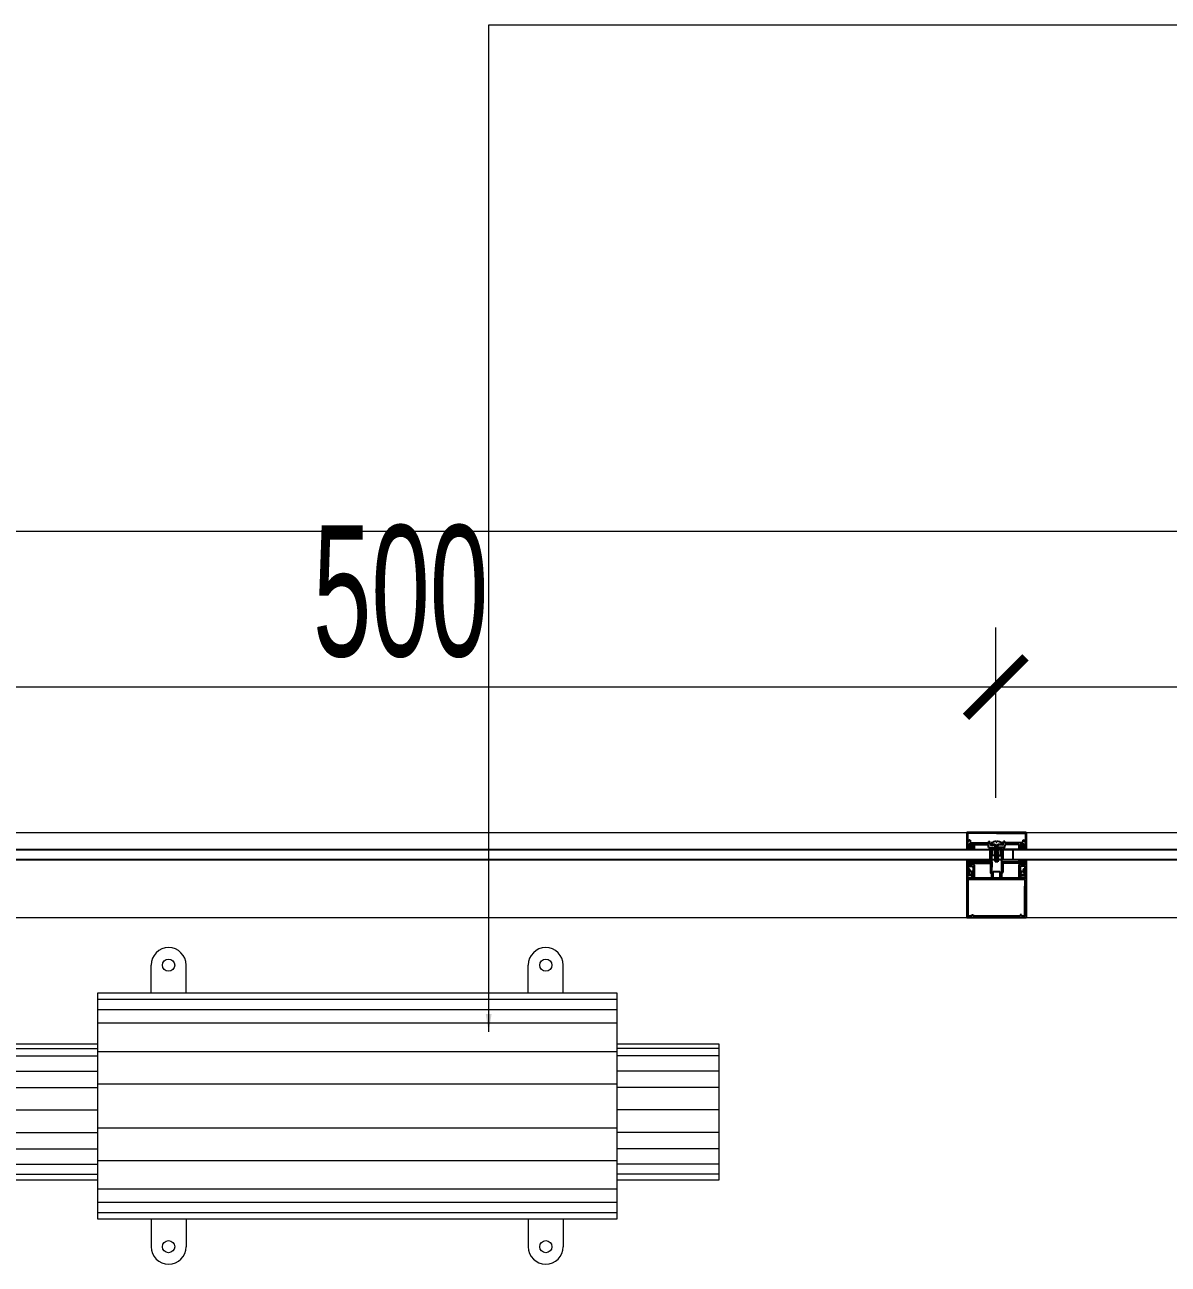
# Model space of a CAD drawing. Header units: millimetres. Extents: x 1336014 to 2939047, y -333549 to -60566.
# Drawn here: x 1480585 to 1481066, y -217291 to -216770 of the extents above; entities that cross this region are included whole.
import ezdxf

# ---------------------------------------------------------------- set-up
doc = ezdxf.new("R2010")
doc.units = ezdxf.units.MM
doc.header["$MEASUREMENT"] = 0
for name, color, linetype, lineweight in [('08.Dim', 156, 'Continuous', 15), ('DIM', 252, 'Continuous', 20), ('Door-Windows', 142, 'Continuous', 25), ('thin', 251, 'Continuous', 5)]:
    doc.layers.add(name, color=color, linetype=linetype, lineweight=lineweight)
doc.layers.add('Alu', color=6, linetype='Continuous')
doc.styles.add('DIM', font='txt')
doc.styles.add('TT5_Text Dim', font='hoatbif.shx', dxfattribs={"width": 0.6})
doc.dimstyles.new('1-50', dxfattribs={"dimscale": 2.5, "dimtxt": 3, "dimasz": 3, "dimexe": 2.5, "dimexo": 0, "dimgap": 1, "dimtad": 1, "dimdec": 1, "dimlfac": 0.5, "dimzin": 12, "dimtxsty": 'DIM', "dimblk": 'DOT', "dimcen": -1, "dimdle": 2, "dimclrd": 256, "dimclre": 256, "dimclrt": 1, "dimadec": 0, "dimazin": 3, "dimtfac": 1, "dimtdec": 1, "dimtix": 1, "dimtmove": 2, "dimatfit": 0, "dimfxl": 1, "dimtzin": 0, "dimlwd": -1, "dimlwe": -1, "dimarcsym": 0})
doc.dimstyles.new('TT5_Dim 1-25', dxfattribs={"dimscale": 25, "dimtxt": 2.2, "dimasz": 1, "dimexe": 1, "dimexo": 0, "dimgap": 0.5, "dimtad": 1, "dimdec": 0, "dimzin": 0, "dimdsep": 46, "dimtxsty": 'TT5_Text Dim', "dimblk": 'ARCHTICK', "dimcen": 0, "dimdle": 1, "dimclrd": 256, "dimclre": 256, "dimclrt": 1, "dimadec": 0, "dimazin": 0, "dimtfac": 0.015, "dimtdec": 0, "dimtix": 1, "dimtmove": 2, "dimatfit": 3, "dimldrblk": 'DOT', "dimfxl": 1, "dimtolj": 1, "dimtzin": 0, "dimlwd": -1, "dimlwe": -1, "dimarcsym": 1})

# ---------------------------------------------------------------- blocks, each defined once
blk = doc.blocks.new('_ARCHTICK')
at = {"const_width": 0.15}
blk.add_lwpolyline([(-0.5, -0.5), (0.5, 0.5)], dxfattribs=at)
blk = doc.blocks.new('*D2439')
at = {"layer": '08.Dim', "ltscale": 200, "transparency": 16777216}
for p, q in [((1480993.08, -217094.99), (1480993.08, -217023.44)), ((1481558.08, -217094.99), (1481558.08, -217023.44)), ((1480968.08, -217048.44), (1481583.08, -217048.44))]:
    blk.add_line(p, q, dxfattribs=at)
at = {"layer": 'Defpoints', "color": 0, "ltscale": 200, "transparency": 16777216}
for p in [(1481558.08, -217048.44), (1480993.08, -217094.99, 0), (1481558.08, -217094.99, 0)]:
    blk.add_point(p, dxfattribs=at)
at = {"layer": '08.Dim', "ltscale": 200, "transparency": 16777216, "xscale": 25, "yscale": 25, "zscale": 25, "rotation": 180}
blk.add_blockref('_ARCHTICK', (1480993.08, -217048.44), dxfattribs=at)
at = {"layer": '08.Dim', "ltscale": 200, "transparency": 16777216, "xscale": 25, "yscale": 25, "zscale": 25}
blk.add_blockref('_ARCHTICK', (1481558.08, -217048.44), dxfattribs=at)
at = {"layer": '08.Dim', "color": 1, "ltscale": 200, "transparency": 16777216, "insert": (1481275.58, -217008.44), "char_height": 55, "attachment_point": 5, "style": 'TT5_Text Dim'}
blk.add_mtext('\\A1;565', dxfattribs=at)
blk = doc.blocks.new('_DOT')
blk.add_line((-0.5, 0), (-1, 0))
at = {"const_width": 0.5}
blk.add_lwpolyline([(-0.25, 0, 1), (0.25, 0, 1)], format="xyb", close=True, dxfattribs=at)
blk = doc.blocks.new('*D2440')
at = {"layer": '08.Dim', "ltscale": 200, "transparency": 16777216}
for p, q in [((1480493.08, -217094.99), (1480493.08, -217023.44)), ((1480993.08, -217094.99), (1480993.08, -217023.44)), ((1480468.08, -217048.44), (1481018.08, -217048.44))]:
    blk.add_line(p, q, dxfattribs=at)
at = {"layer": 'Defpoints', "color": 0, "ltscale": 200, "transparency": 16777216}
for p in [(1480993.08, -217048.44), (1480493.08, -217094.99), (1480993.08, -217094.99, 0)]:
    blk.add_point(p, dxfattribs=at)
at = {"layer": '08.Dim', "ltscale": 200, "transparency": 16777216, "xscale": 25, "yscale": 25, "zscale": 25, "rotation": 180}
blk.add_blockref('_ARCHTICK', (1480493.08, -217048.44), dxfattribs=at)
at = {"layer": '08.Dim', "ltscale": 200, "transparency": 16777216, "xscale": 25, "yscale": 25, "zscale": 25}
blk.add_blockref('_ARCHTICK', (1480993.08, -217048.44), dxfattribs=at)
at = {"layer": '08.Dim', "color": 1, "ltscale": 200, "transparency": 16777216, "insert": (1480743.08, -217008.44), "char_height": 55, "attachment_point": 5, "style": 'TT5_Text Dim'}
blk.add_mtext('\\A1;500', dxfattribs=at)
blk = doc.blocks.new('*D2447')
at = {"layer": '08.Dim', "ltscale": 200, "transparency": 16777216}
for p, q in [((1480493.08, -217108.67), (1480493.08, -216958.12)), ((1484153.11, -217108.67), (1484153.11, -216958.12)), ((1484178.11, -216983.12), (1480468.08, -216983.12))]:
    blk.add_line(p, q, dxfattribs=at)
at = {"layer": 'Defpoints', "color": 0, "ltscale": 200, "transparency": 16777216}
for p in [(1480493.08, -216983.12), (1480493.08, -217108.67), (1484153.11, -217108.67)]:
    blk.add_point(p, dxfattribs=at)
at = {"layer": '08.Dim', "ltscale": 200, "transparency": 16777216, "xscale": 25, "yscale": 25, "zscale": 25, "rotation": 180}
blk.add_blockref('_ARCHTICK', (1480493.08, -216983.12), dxfattribs=at)
at = {"layer": '08.Dim', "ltscale": 200, "transparency": 16777216, "xscale": 25, "yscale": 25, "zscale": 25}
blk.add_blockref('_ARCHTICK', (1484153.11, -216983.12), dxfattribs=at)
at = {"layer": '08.Dim', "color": 1, "ltscale": 200, "transparency": 16777216, "insert": (1482323.09, -216943.12), "char_height": 55, "attachment_point": 5, "style": 'TT5_Text Dim'}
blk.add_mtext('\\A1;3660', dxfattribs=at)
blk = doc.blocks.new('d2')
at = {"layer": 'Alu', "linetype": 'ByBlock'}
for p, q in [((0, 7.1), (0, 0.1)), ((0, 7.1), (1.95, 7.1)), ((0.08, 7.02), (1.34, 7.02)), ((0.08, 3.6), (0.08, 7.02)), ((0.89, 6.7), (0.89, 6.76)), ((0.89, 6.7), (1.09, 6.7)), ((1.13, 7.02), (1.25, 7.02)), ((1.21, 6.58), (1.21, 4.56)), ((1.25, 7.02), (1.35, 6.92)), ((1.34, 7.02), (1.34, 6.95)), ((1.37, 6.82), (1.61, 6.89)), ((1.37, 6.62), (1.45, 6.84)), ((1.37, 6.82), (1.37, 6.42)), ((1.37, 6.38), (1.37, 6.82)), ((1.37, 6.62), (1.45, 6.41)), ((1.37, 6.38), (1.61, 6.38)), ((1.41, 6.22), (1.77, 6.22)), ((1.41, 6.22), (1.41, 4.68)), ((1.42, 6.95), (1.42, 7.02)), ((1.75, 7.02), (1.42, 7.02)), ((1.42, 6.91), (1.77, 7.02)), ((1.45, 6.84), (1.6, 6.85)), ((1.45, 6.41), (1.6, 6.39)), ((1.61, 6.69), (1.49, 6.69)), ((1.61, 6.56), (1.49, 6.56)), ((1.6, 6.77), (1.6, 6.85)), ((1.6, 6.77), (1.77, 6.77)), ((1.6, 6.48), (1.6, 6.39)), ((1.6, 6.48), (1.77, 6.48)), ((1.61, 6.89), (1.61, 6.77)), ((1.61, 6.77), (1.61, 6.89)), ((1.61, 6.77), (1.69, 6.77)), ((1.61, 6.69), (1.74, 6.69)), ((1.61, 6.56), (1.74, 6.56)), ((1.61, 6.46), (1.69, 6.46)), ((1.61, 6.38), (1.61, 6.46)), ((1.61, 6.46), (1.61, 6.38)), ((1.75, 7.1), (1.75, 7.02)), ((1.75, 7.1), (1.77, 7.03)), ((1.77, 7.03), (2, 7.12)), ((1.77, 6.77), (1.77, 7.03)), ((1.77, 7.03), (1.77, 6.86)), ((1.77, 7.02), (1.77, 6.85)), ((1.77, 6.23), (1.77, 6.48)), ((1.77, 6.38), (1.77, 6.22)), ((1.77, 6.23), (1.89, 6.23)), ((1.89, 6.99), (2, 7.03)), ((1.89, 6.7), (1.89, 6.99)), ((1.89, 6.7), (2, 6.75)), ((1.89, 6.62), (2, 6.66)), ((1.89, 6.31), (1.89, 6.62)), ((1.89, 6.31), (2, 6.36)), ((1.89, 6.23), (2, 6.27)), ((2, 7.03), (2, 7.12)), ((2, 6.66), (2, 6.75)), ((2, 6.27), (2, 6.36)), ((2, 6.27), (2, 4.37)), ((3.2, 6.3), (3.2, 4.37)), ((3.21, 6.97), (3.21, 7.1)), ((3.21, 7.1), (10, 7.1)), ((3.21, 6.97), (3.21, 6.96)), ((3.21, 6.95), (3.21, 6.96)), ((3.21, 6.88), (3.21, 6.95)), ((3.21, 6.88), (3.21, 6.87)), ((3.21, 6.86), (3.21, 6.87)), ((3.21, 6.82), (3.21, 6.86)), ((3.21, 6.82), (3.21, 6.81)), ((3.21, 6.8), (3.21, 6.81)), ((3.21, 6.73), (3.21, 6.8)), ((3.21, 6.73), (3.21, 6.72)), ((3.21, 6.71), (3.21, 6.72)), ((3.21, 6.7), (3.21, 6.71)), ((3.21, 6.7), (3.21, 6.69)), ((3.21, 6.7), (3.21, 6.7)), ((3.21, 6.68), (3.21, 6.69)), ((3.21, 6.68), (3.21, 6.61)), ((3.21, 6.61), (3.21, 6.6)), ((3.21, 6.59), (3.21, 6.6)), ((3.21, 6.59), (3.21, 6.55)), ((3.21, 6.54), (3.21, 6.53)), ((3.21, 6.52), (3.21, 6.53)), ((3.21, 6.52), (3.21, 6.45)), ((3.21, 6.45), (3.21, 6.44)), ((3.21, 6.43), (3.21, 6.44)), ((3.21, 6.43), (3.21, 6.36)), ((3.21, 6.36), (3.21, 6.35)), ((3.21, 6.34), (3.21, 6.35)), ((3.21, 6.34), (3.21, 6.3)), ((3.45, 6.3), (3.21, 6.3)), ((3.3, 7), (3.3, 6.83)), ((3.36, 7), (3.3, 7)), ((3.3, 6.7), (3.3, 6.83)), ((3.3, 6.7), (3.3, 6.57)), ((3.3, 6.4), (3.3, 6.57)), ((3.36, 6.4), (3.3, 6.4)), ((3.36, 7), (3.36, 6.83)), ((3.36, 6.83), (3.36, 6.7)), ((3.36, 6.57), (3.36, 6.7)), ((3.36, 6.4), (3.36, 6.57)), ((3.45, 7.1), (3.45, 6.78)), ((3.45, 6.88), (3.45, 7.1)), ((3.45, 6.88), (3.45, 7.1)), ((3.45, 6.88), (3.45, 7.1)), ((3.56, 6.78), (3.45, 6.78)), ((3.56, 6.62), (3.45, 6.62)), ((3.45, 6.47), (3.45, 6.62)), ((3.45, 6.3), (3.45, 6.51)), ((3.45, 6.51), (3.45, 6.14)), ((3.45, 6.51), (3.45, 6.14)), ((3.45, 4.16), (3.45, 6.51)), ((3.45, 6.3), (3.45, 6.47)), ((3.59, 6.73), (3.49, 6.73)), ((3.59, 6.67), (3.49, 6.67)), ((3.64, 6.78), (3.56, 6.78)), ((3.64, 6.62), (3.56, 6.62)), ((3.61, 6.78), (3.58, 6.78)), ((3.61, 6.78), (3.58, 6.78)), ((3.61, 6.62), (3.58, 6.62)), ((3.61, 6.62), (3.58, 6.62)), ((3.7, 6.73), (3.59, 6.73)), ((3.7, 6.67), (3.59, 6.67)), ((3.61, 6.94), (3.61, 6.82)), ((3.61, 6.94), (3.81, 6.94)), ((3.61, 6.94), (3.61, 6.78)), ((3.61, 6.78), (3.61, 6.94)), ((3.61, 6.78), (3.61, 6.94)), ((3.61, 6.62), (3.61, 6.46)), ((3.61, 6.46), (3.61, 6.62)), ((3.61, 6.46), (3.61, 6.62)), ((3.61, 6.62), (3.61, 6.46)), ((3.61, 6.46), (3.61, 6.58)), ((3.61, 6.46), (3.61, 6.58)), ((3.61, 6.46), (3.81, 6.46)), ((3.61, 6.23), (3.61, 4.38)), ((3.64, 6.83), (3.67, 6.85)), ((3.64, 6.78), (3.64, 6.83)), ((3.64, 6.62), (3.64, 6.57)), ((3.64, 6.62), (3.64, 6.57)), ((3.64, 6.57), (3.67, 6.55)), ((3.72, 6.85), (3.67, 6.85)), ((3.72, 6.55), (3.67, 6.55)), ((3.71, 6.3), (3.67, 6.3)), ((3.67, 6.3), (3.76, 6.3)), ((3.77, 6.7), (3.72, 6.85)), ((3.77, 6.7), (3.72, 6.55)), ((3.81, 6.94), (3.81, 6.46)), ((3.85, 6.22), (5.37, 6.22)), ((3.97, 6.86), (3.97, 6.46)), ((4.05, 6.94), (4.29, 6.94)), ((4.05, 6.36), (5.05, 6.36)), ((4.29, 6.94), (4.29, 6.84)), ((4.38, 6.74), (4.58, 6.74)), ((4.45, 6.94), (4.57, 6.94)), ((4.69, 6.86), (4.45, 6.86)), ((4.57, 7.1), (4.57, 6.94)), ((4.57, 7.1), (4.57, 6.91)), ((4.57, 6.4), (4.57, 6.53)), ((4.69, 6.86), (4.61, 6.87)), ((4.69, 6.58), (4.61, 6.57)), ((5.01, 6.36), (4.61, 6.36)), ((4.93, 6.98), (4.69, 6.98)), ((4.69, 6.98), (4.69, 6.86)), ((4.69, 6.86), (4.69, 6.83)), ((4.69, 6.58), (4.69, 6.46)), ((4.93, 6.46), (4.69, 6.46)), ((4.93, 6.46), (4.93, 6.98)), ((5.05, 6.4), (5.05, 6.98)), ((5.05, 6.98), (5.37, 6.98)), ((5.18, 6.45), (5.13, 6.4)), ((5.24, 6.45), (5.18, 6.45)), ((5.37, 6.98), (5.37, 4.16)), ((5.37, 6.22), (5.37, 6.38)), ((5.53, 6.94), (6.29, 6.94)), ((5.53, 6.94), (5.53, 0.26)), ((9.84, 6.94), (6.29, 6.94)), ((9.68, 6.54), (9.68, 6.38)), ((9.84, 6.54), (9.68, 6.54)), ((9.68, 6.38), (9.84, 6.38)), ((9.84, 6.94), (9.84, 6.54)), ((9.84, 6.94), (9.84, 6.54)), ((9.84, 6.38), (9.84, 0.86)), ((10, 0.1), (10, 7.1)), ((1.05, 4.56), (1.05, 4.4)), ((1.05, 4.56), (1.21, 4.56)), ((1.33, 4.4), (1.05, 4.4)), ((1.77, 4.56), (1.53, 4.56)), ((1.77, 4.56), (1.77, 3.75)), ((0.08, 3.6), (0.08, 0.18)), ((1.14, 3.64), (1.06, 3.64)), ((1.14, 3.64), (1.06, 3.64)), ((1.06, 3.56), (1.14, 3.56)), ((1.14, 3.56), (1.06, 3.56)), ((1.14, 3.56), (1.14, 3.64)), ((1.22, 4.24), (1.38, 4.24)), ((1.38, 2.96), (1.22, 2.96)), ((1.38, 3.76), (1.38, 4.24)), ((1.38, 3.76), (1.38, 3.76)), ((1.38, 3.76), (1.38, 3.75)), ((1.52, 3.75), (1.38, 3.75)), ((1.44, 3.45), (1.38, 3.45)), ((1.38, 3.44), (1.38, 3.45)), ((1.38, 2.96), (1.38, 3.44)), ((1.38, 2.96), (1.38, 3.44)), ((1.38, 3.04), (1.38, 3.44)), ((1.38, 2.96), (1.38, 3.04)), ((1.45, 4.28), (1.45, 3.75)), ((1.45, 3.44), (1.53, 3.76)), ((1.45, 2.92), (1.45, 3.42)), ((1.46, 3.44), (1.54, 3.76)), ((1.46, 3.44), (1.46, 3.43)), ((1.59, 3.45), (1.47, 3.45)), ((1.67, 3.75), (1.55, 3.75)), ((1.59, 3.44), (1.67, 3.76)), ((1.61, 3.44), (1.69, 3.76)), ((1.73, 3.45), (1.61, 3.45)), ((1.61, 3.44), (1.61, 3.43)), ((1.81, 3.75), (1.69, 3.75)), ((1.74, 3.44), (1.81, 3.76)), ((1.75, 3.44), (1.83, 3.76)), ((1.88, 3.45), (1.75, 3.45)), ((1.75, 3.44), (1.75, 3.43)), ((1.77, 4.08), (1.77, 4.16)), ((1.77, 3.75), (1.77, 4.16)), ((1.77, 4.16), (5.37, 4.16)), ((1.77, 4.08), (2.01, 3.92)), ((1.77, 3.04), (1.77, 3.45)), ((1.77, 2.64), (1.77, 3.45)), ((1.77, 3.12), (2.01, 3.28)), ((1.77, 3.12), (1.77, 3.04)), ((5.37, 3.04), (1.77, 3.04)), ((1.96, 3.75), (1.84, 3.75)), ((1.88, 3.44), (1.96, 3.76)), ((1.9, 3.44), (1.89, 3.43)), ((1.9, 3.44), (1.97, 3.76)), ((2.02, 3.45), (1.9, 3.45)), ((2.1, 3.75), (1.98, 3.75)), ((3.2, 4.37), (2, 4.37)), ((2.01, 3.92), (2.05, 4.08)), ((2.05, 3.12), (2.01, 3.28)), ((2.02, 3.44), (2.1, 3.76)), ((2.04, 3.44), (2.12, 3.76)), ((2.16, 3.45), (2.04, 3.45)), ((2.04, 3.44), (2.04, 3.43)), ((2.05, 4.08), (2.69, 4.08)), ((2.69, 3.12), (2.05, 3.12)), ((2.24, 3.75), (2.12, 3.75)), ((2.17, 3.44), (2.25, 3.76)), ((2.18, 3.44), (2.26, 3.76)), ((2.18, 3.44), (2.18, 3.43)), ((2.31, 3.45), (2.19, 3.45)), ((2.25, 3.8), (2.28, 3.8)), ((2.25, 3.41), (2.27, 3.44)), ((2.39, 3.75), (2.27, 3.75)), ((2.27, 3.44), (2.29, 3.44)), ((2.28, 3.8), (2.3, 3.76)), ((2.31, 3.41), (2.29, 3.44)), ((2.37, 3.76), (2.3, 3.76)), ((2.3, 3.76), (2.37, 3.76)), ((2.31, 3.44), (2.39, 3.76)), ((2.31, 3.44), (2.31, 3.44)), ((2.32, 3.41), (2.33, 3.44)), ((2.33, 3.44), (2.41, 3.76)), ((2.47, 3.45), (2.33, 3.45)), ((2.33, 3.44), (2.45, 3.44)), ((2.33, 3.44), (2.33, 3.43)), ((2.39, 3.78), (2.37, 3.76)), ((2.4, 3.78), (2.41, 3.76)), ((2.41, 3.76), (2.53, 3.76)), ((2.55, 3.75), (2.41, 3.75)), ((2.47, 3.41), (2.45, 3.44)), ((2.47, 3.44), (2.55, 3.76)), ((2.48, 3.41), (2.49, 3.44)), ((2.49, 3.44), (2.57, 3.76)), ((2.63, 3.45), (2.49, 3.45)), ((2.49, 3.44), (2.49, 3.43)), ((2.49, 3.44), (2.61, 3.44)), ((2.55, 3.78), (2.53, 3.76)), ((2.56, 3.78), (2.57, 3.76)), ((2.57, 3.76), (2.69, 3.76)), ((2.71, 3.75), (2.57, 3.75)), ((2.63, 3.41), (2.61, 3.44)), ((2.63, 3.44), (2.71, 3.76)), ((2.64, 3.41), (2.65, 3.44)), ((2.65, 3.44), (2.73, 3.76)), ((2.79, 3.45), (2.65, 3.45)), ((2.65, 3.44), (2.65, 3.43)), ((2.65, 3.44), (2.77, 3.44)), ((2.69, 3.8), (2.69, 4.08)), ((2.71, 3.78), (2.69, 3.76)), ((2.69, 3.41), (2.69, 3.12)), ((2.72, 3.78), (2.73, 3.76)), ((2.73, 3.76), (2.85, 3.76)), ((2.87, 3.75), (2.73, 3.75)), ((2.79, 3.41), (2.77, 3.44)), ((2.79, 3.44), (2.87, 3.76)), ((2.8, 3.41), (2.81, 3.44)), ((2.81, 3.44), (2.89, 3.76)), ((2.95, 3.45), (2.81, 3.45)), ((2.81, 3.44), (2.81, 3.43)), ((2.81, 3.44), (2.93, 3.44)), ((2.87, 3.78), (2.85, 3.76)), ((2.88, 3.78), (2.89, 3.76)), ((2.89, 3.76), (3.01, 3.76)), ((3.03, 3.75), (2.89, 3.75)), ((2.95, 3.41), (2.93, 3.44)), ((2.95, 3.44), (3.03, 3.76)), ((2.97, 3.44), (2.96, 3.43)), ((2.96, 3.41), (2.97, 3.44)), ((2.97, 3.44), (3.04, 3.76)), ((3.11, 3.45), (2.97, 3.45)), ((2.97, 3.44), (3.09, 3.44)), ((3.03, 3.78), (3.01, 3.76)), ((3.04, 3.78), (3.05, 3.76)), ((3.05, 3.76), (3.17, 3.76)), ((3.19, 3.75), (3.05, 3.75)), ((3.11, 3.41), (3.09, 3.44)), ((3.11, 3.44), (3.15, 3.6)), ((3.12, 3.41), (3.13, 3.44)), ((3.13, 3.44), (3.17, 3.6)), ((3.21, 3.45), (3.13, 3.45)), ((3.13, 3.44), (3.13, 3.43)), ((3.13, 3.44), (3.25, 3.44)), ((3.15, 3.6), (3.16, 3.61)), ((3.16, 3.61), (3.17, 3.6)), ((3.19, 3.78), (3.17, 3.76)), ((3.19, 3.75), (3.21, 3.75)), ((3.2, 3.78), (3.21, 3.76)), ((3.21, 3.76), (3.45, 3.76)), ((3.21, 3.75), (3.3, 3.74)), ((3.21, 3.45), (3.21, 3.75)), ((3.21, 3.45), (3.3, 3.47)), ((3.27, 3.41), (3.25, 3.44)), ((3.28, 3.41), (3.29, 3.44)), ((3.45, 3.6), (3.29, 3.74)), ((3.29, 3.46), (3.45, 3.6)), ((3.29, 3.44), (3.45, 3.44)), ((3.45, 4.16), (3.61, 4.16)), ((3.45, 4.16), (4.09, 4.16)), ((3.45, 3.76), (3.45, 3.44)), ((3.45, 3.04), (3.61, 3.04)), ((3.45, 3.04), (4.09, 3.04)), ((3.45, 3.04), (3.45, 0.68)), ((3.67, 4.32), (4.69, 4.32)), ((4.09, 4.16), (4.09, 4.17)), ((4.09, 4.17), (4.32, 4.17)), ((4.09, 3.04), (4.09, 3.02)), ((4.09, 3.02), (4.32, 3.02)), ((4.32, 4.17), (4.63, 4.17)), ((4.32, 3.02), (4.63, 3.02)), ((4.57, 4), (5.37, 4)), ((4.57, 3.2), (4.57, 4)), ((5.37, 3.2), (4.57, 3.2)), ((5.37, 4), (5.37, 3.2)), ((5.37, 3.04), (5.37, 0.22)), ((1.05, 2.64), (1.05, 2.8)), ((1.33, 2.8), (1.05, 2.8)), ((1.05, 2.64), (1.21, 2.64)), ((1.21, 0.62), (1.21, 2.64)), ((1.41, 0.98), (1.41, 2.52)), ((1.77, 2.64), (1.53, 2.64)), ((3.2, 2.83), (2, 2.83)), ((2, 0.93), (2, 2.83)), ((3.2, 0.9), (3.2, 2.83)), ((3.61, 0.96), (3.61, 2.81)), ((3.67, 2.88), (4.69, 2.88)), ((0, 0.1), (1.95, 0.1)), ((0.08, 0.18), (1.34, 0.18)), ((0.89, 0.5), (0.89, 0.43)), ((0.89, 0.5), (1.09, 0.5)), ((1.25, 0.18), (1.35, 0.27)), ((1.34, 0.18), (1.34, 0.25)), ((1.37, 0.82), (1.61, 0.82)), ((1.37, 0.82), (1.37, 0.38)), ((1.37, 0.58), (1.45, 0.79)), ((1.37, 0.38), (1.37, 0.78)), ((1.37, 0.58), (1.45, 0.37)), ((1.37, 0.38), (1.61, 0.3)), ((1.41, 0.98), (1.77, 0.98)), ((1.42, 0.28), (1.77, 0.18)), ((1.42, 0.25), (1.42, 0.18)), ((1.75, 0.18), (1.42, 0.18)), ((1.45, 0.79), (1.6, 0.81)), ((1.45, 0.37), (1.6, 0.35)), ((1.61, 0.65), (1.49, 0.65)), ((1.61, 0.51), (1.49, 0.51)), ((1.6, 0.73), (1.6, 0.81)), ((1.6, 0.73), (1.77, 0.73)), ((1.6, 0.43), (1.6, 0.35)), ((1.6, 0.43), (1.77, 0.43)), ((1.61, 0.74), (1.61, 0.82)), ((1.61, 0.82), (1.61, 0.74)), ((1.61, 0.74), (1.69, 0.74)), ((1.61, 0.65), (1.74, 0.65)), ((1.61, 0.51), (1.74, 0.51)), ((1.61, 0.42), (1.61, 0.3)), ((1.61, 0.3), (1.61, 0.42)), ((1.61, 0.42), (1.69, 0.42)), ((1.75, 0.1), (1.75, 0.18)), ((1.75, 0.1), (1.77, 0.17)), ((1.77, 0.82), (1.77, 0.98)), ((1.77, 0.98), (1.89, 0.98)), ((1.77, 0.98), (1.77, 0.73)), ((1.77, 0.6), (1.77, 0.56)), ((1.77, 0.43), (1.77, 0.18)), ((1.77, 0.18), (1.77, 0.34)), ((1.77, 0.17), (2, 0.08)), ((1.89, 0.98), (2, 0.93)), ((1.89, 0.89), (2, 0.85)), ((1.89, 0.89), (1.89, 0.59)), ((1.89, 0.59), (2, 0.55)), ((1.89, 0.5), (1.89, 0.21)), ((1.89, 0.5), (2, 0.46)), ((1.89, 0.21), (2, 0.17)), ((2, 0.85), (2, 0.93)), ((2, 0.46), (2, 0.55)), ((2, 0.08), (2, 0.17)), ((3.45, 0.9), (3.2, 0.9)), ((3.2, 0.85), (3.2, 0.9)), ((3.2, 0.85), (3.21, 0.84)), ((3.2, 0.83), (3.21, 0.84)), ((3.2, 0.77), (3.2, 0.83)), ((3.2, 0.77), (3.21, 0.76)), ((3.2, 0.75), (3.21, 0.76)), ((3.2, 0.68), (3.2, 0.75)), ((3.2, 0.68), (3.21, 0.67)), ((3.2, 0.66), (3.21, 0.67)), ((3.2, 0.61), (3.2, 0.66)), ((3.2, 0.61), (3.21, 0.6)), ((3.2, 0.59), (3.21, 0.6)), ((3.2, 0.53), (3.2, 0.59)), ((3.2, 0.53), (3.21, 0.52)), ((3.2, 0.51), (3.21, 0.52)), ((3.2, 0.5), (3.2, 0.51)), ((3.2, 0.5), (3.2, 0.49)), ((3.2, 0.49), (3.21, 0.48)), ((3.2, 0.47), (3.21, 0.48)), ((3.2, 0.47), (3.2, 0.4)), ((3.2, 0.4), (3.21, 0.39)), ((3.2, 0.38), (3.21, 0.39)), ((3.2, 0.38), (3.2, 0.34)), ((3.2, 0.33), (3.21, 0.33)), ((3.2, 0.32), (3.21, 0.33)), ((3.2, 0.32), (3.2, 0.25)), ((3.2, 0.25), (3.21, 0.24)), ((3.2, 0.23), (3.21, 0.24)), ((3.2, 0.23), (3.2, 0.1)), ((3.2, 0.1), (10, 0.1)), ((3.35, 0.8), (3.3, 0.8)), ((3.3, 0.8), (3.3, 0.63)), ((3.3, 0.5), (3.3, 0.63)), ((3.3, 0.5), (3.3, 0.37)), ((3.3, 0.19), (3.3, 0.37)), ((3.35, 0.19), (3.3, 0.19)), ((3.35, 0.8), (3.35, 0.63)), ((3.35, 0.63), (3.35, 0.5)), ((3.35, 0.37), (3.35, 0.5)), ((3.35, 0.19), (3.35, 0.37)), ((3.45, 0.68), (3.45, 1.06)), ((3.45, 0.9), (3.45, 0.73)), ((3.45, 0.9), (3.45, 0.68)), ((3.45, 0.73), (3.45, 0.58)), ((3.55, 0.58), (3.45, 0.58)), ((3.45, 0.27), (3.45, 0.42)), ((3.55, 0.42), (3.45, 0.42)), ((3.45, 0.31), (3.45, 0.1)), ((3.45, 0.31), (3.45, 0.1)), ((3.45, 0.1), (3.45, 0.27)), ((3.58, 0.53), (3.48, 0.53)), ((3.58, 0.47), (3.48, 0.47)), ((3.63, 0.58), (3.55, 0.58)), ((3.63, 0.42), (3.55, 0.42)), ((3.61, 0.58), (3.58, 0.58)), ((3.69, 0.53), (3.58, 0.53)), ((3.69, 0.47), (3.58, 0.47)), ((3.61, 0.42), (3.58, 0.42)), ((3.61, 0.74), (3.81, 0.74)), ((3.61, 0.74), (3.61, 0.62)), ((3.61, 0.58), (3.61, 0.74)), ((3.61, 0.74), (3.61, 0.58)), ((3.61, 0.26), (3.61, 0.42)), ((3.61, 0.42), (3.61, 0.26)), ((3.61, 0.26), (3.61, 0.38)), ((3.61, 0.26), (3.81, 0.26)), ((3.63, 0.62), (3.66, 0.65)), ((3.63, 0.58), (3.63, 0.62)), ((3.63, 0.58), (3.63, 0.62)), ((3.63, 0.42), (3.63, 0.37)), ((3.63, 0.37), (3.66, 0.35)), ((3.71, 0.65), (3.66, 0.65)), ((3.71, 0.35), (3.66, 0.35)), ((3.71, 0.9), (3.67, 0.9)), ((3.67, 0.9), (3.76, 0.9)), ((3.77, 0.5), (3.71, 0.65)), ((3.77, 0.5), (3.71, 0.35)), ((3.81, 0.26), (3.81, 0.74)), ((3.85, 0.98), (5.37, 0.98)), ((3.97, 0.34), (3.97, 0.74)), ((4.05, 0.84), (5.05, 0.84)), ((4.05, 0.26), (4.29, 0.26)), ((4.29, 0.26), (4.29, 0.36)), ((4.38, 0.46), (4.58, 0.46)), ((4.69, 0.34), (4.45, 0.34)), ((4.45, 0.26), (4.57, 0.26)), ((4.57, 0.79), (4.57, 0.66)), ((4.57, 0.1), (4.57, 0.29)), ((4.57, 0.1), (4.57, 0.26)), ((5.01, 0.83), (4.61, 0.83)), ((4.69, 0.62), (4.61, 0.62)), ((4.69, 0.33), (4.61, 0.33)), ((4.93, 0.74), (4.69, 0.74)), ((4.69, 0.62), (4.69, 0.74)), ((4.69, 0.22), (4.69, 0.33)), ((4.93, 0.22), (4.69, 0.22)), ((4.93, 0.74), (4.93, 0.22)), ((5.05, 0.79), (5.05, 0.22)), ((5.37, 0.22), (5.05, 0.22)), ((5.18, 0.74), (5.13, 0.8)), ((5.24, 0.74), (5.18, 0.74)), ((5.37, 0.98), (5.37, 0.82)), ((6.29, 0.26), (5.53, 0.26)), ((9.84, 0.26), (6.29, 0.26)), ((9.68, 0.86), (9.84, 0.86)), ((9.68, 0.7), (9.68, 0.86)), ((9.84, 0.7), (9.68, 0.7)), ((9.84, 0.7), (9.84, 0.26))]:
    blk.add_line(p, q, dxfattribs=at)
for centre, radius, start, end in [((1.22, 6.7), 0.326, 104.3896, 169.8341), ((1.09, 6.58), 0.12, 0, 90), ((1.4, 7), 0.0959, 240.6686, 290.5465), ((1.53, 6.63), 0.0696, 121.7737, 187.3927), ((1.53, 6.61), 0.0696, 172.6073, 238.2263), ((1.69, 6.85), 0.08, 270, 0), ((1.69, 6.38), 0.08, 0, 90), ((1.71, 6.63), 0.0696, 352.6073, 58.2263), ((1.71, 6.61), 0.0696, 301.7737, 7.3927), ((3.59, 6.92), 0.139, 193.1395, 267.1518), ((3.59, 6.92), 0.139, 193.1395, 267.1518), ((3.48, 6.7), 0.0302, 91.9683, 181.9878), ((3.48, 6.7), 0.0302, 178.0122, 268.0317), ((3.59, 6.48), 0.139, 92.8482, 166.8605), ((3.59, 6.48), 0.139, 92.8482, 166.8605), ((3.69, 6.23), 0.0742, 104.4445, 173.7256), ((3.7, 6.7), 0.0302, 358.0122, 88.0317), ((3.7, 6.7), 0.0302, 271.9683, 1.9878), ((3.75, 6.23), 0.0692, 12.7293, 83.9963), ((3.85, 6.26), 0.04, 199.8838, 270), ((4.05, 6.86), 0.08, 90, 180), ((4.07, 6.45), 0.0927, 174.4974, 262.3772), ((4.4, 6.84), 0.102, 182.1661, 262.913), ((4.45, 6.9), 0.04, 90, 180), ((4.45, 6.9), 0.04, 180, 270), ((4.61, 6.91), 0.04, 180, 270), ((4.61, 6.53), 0.04, 90, 180), ((4.62, 6.4), 0.0426, 181.4498, 266.4981), ((4.55, 6.89), 0.156, 279.2886, 337.1798), ((5.01, 6.4), 0.0426, 273.5023, 358.55), ((5.03, 6.49), 0.13, 280.1768, 318.1773), ((5.24, 6.31), 0.149, 29.1373, 92.3294), ((1.33, 4.28), 0.12, 0, 90), ((1.53, 4.68), 0.12, 180, 270), ((3.69, 4.39), 0.0742, 186.2744, 255.5555), ((2.42, 3.6), 1.36, 151.9275, 178.3146), ((2.42, 3.6), 1.36, 181.6854, 208.0725), ((1.33, 2.92), 0.12, 270, 0), ((1.46, 4.24), 0.076, 94.9337, 175.5785), ((1.45, 2.97), 0.0742, 184.1999, 268.8507), ((2.31, 3.41), 0.008, 206.5651, 333.4349), ((2.39, 3.78), 0.008, 26.5651, 153.4349), ((2.47, 3.41), 0.008, 206.5651, 333.4349), ((2.55, 3.78), 0.008, 26.5651, 153.4349), ((2.63, 3.41), 0.008, 206.5651, 333.4349), ((2.71, 3.78), 0.008, 26.5651, 153.4349), ((2.79, 3.41), 0.008, 206.5651, 333.4349), ((2.87, 3.78), 0.008, 26.5651, 153.4349), ((2.95, 3.41), 0.008, 206.5651, 333.4349), ((3.03, 3.78), 0.008, 26.5651, 153.4349), ((3.11, 3.41), 0.008, 206.5651, 333.4349), ((3.19, 3.78), 0.008, 26.5651, 153.4349), ((3.27, 3.41), 0.008, 206.5651, 333.4349), ((4.59, 3.96), 0.215, 69.3371, 79.5795), ((4.59, 3.23), 0.215, 280.4205, 290.6629), ((4.69, 4.24), 0.08, 248.2118, 90), ((4.69, 2.96), 0.08, 270, 111.7882), ((1.53, 2.52), 0.12, 90, 180), ((3.69, 2.8), 0.0742, 104.4445, 173.7256), ((1.22, 0.49), 0.326, 190.1659, 255.6104), ((1.09, 0.62), 0.12, 270, 0), ((1.4, 0.19), 0.0959, 69.4535, 119.3314), ((1.53, 0.59), 0.0696, 121.7737, 187.3927), ((1.53, 0.57), 0.0696, 172.6073, 238.2263), ((1.69, 0.82), 0.08, 270, 0), ((1.69, 0.34), 0.08, 0, 90), ((1.71, 0.59), 0.0696, 352.6073, 58.2263), ((1.71, 0.57), 0.0696, 301.7737, 7.3927), ((3.59, 0.72), 0.139, 193.1395, 267.1518), ((3.48, 0.5), 0.0302, 91.9683, 181.9878), ((3.48, 0.5), 0.0302, 178.0122, 268.0317), ((3.59, 0.28), 0.139, 92.8482, 166.8605), ((3.69, 0.97), 0.0742, 186.2744, 255.5555), ((3.69, 0.5), 0.0302, 358.0122, 88.0317), ((3.69, 0.5), 0.0302, 271.9683, 1.9878), ((3.75, 0.97), 0.0692, 276.0037, 347.2707), ((3.85, 0.94), 0.04, 90, 160.1162), ((4.07, 0.75), 0.0927, 97.6228, 185.5026), ((4.05, 0.34), 0.08, 180, 270), ((4.4, 0.35), 0.102, 97.087, 177.8339), ((4.45, 0.3), 0.04, 90, 180), ((4.45, 0.3), 0.04, 180, 270), ((4.61, 0.79), 0.04, 90, 180), ((4.61, 0.66), 0.04, 180, 270), ((4.61, 0.29), 0.04, 90, 180), ((4.56, 0.32), 0.136, 6.436, 82.8356), ((5.01, 0.79), 0.04, 0, 90), ((5.03, 0.71), 0.13, 41.8227, 79.8232), ((5.24, 0.89), 0.149, 267.6706, 330.8627)]:
    blk.add_arc(centre, radius, start, end, dxfattribs=at)
blk.add_ellipse((1.38, 0.15), major_axis=(0.0508, -0.0508), ratio=0.416555, start_param=1.1761, end_param=4.317693, dxfattribs=at)
for points, knots in [([(1.45, 3.44), (1.45, 3.44), (1.45, 3.44), (1.45, 3.44), (1.44, 3.45)], [0.00728632, 0.00728632, 0.00728632, 0.00728632, 0.01802847, 0.0328157, 0.0328157, 0.0328157, 0.0328157]), ([(1.44, 3.45), (1.44, 3.44), (1.44, 3.43), (1.45, 3.42), (1.45, 3.42), (1.46, 3.43), (1.46, 3.43), (1.46, 3.43)], [0.0010686, 0.0010686, 0.0010686, 0.0010686, 0.1495234, 0.2566596, 0.3129407, 0.3831615, 0.4852856, 0.4852856, 0.4852856, 0.4852856]), ([(1.44, 3.44), (1.44, 3.44), (1.44, 3.43), (1.45, 3.42), (1.45, 3.42), (1.46, 3.43), (1.46, 3.43), (1.46, 3.43)], [0.0010686, 0.0010686, 0.0010686, 0.0010686, 0.1495234, 0.2566596, 0.3129407, 0.3831615, 0.4852856, 0.4852856, 0.4852856, 0.4852856]), ([(1.53, 3.76), (1.53, 3.77), (1.53, 3.77), (1.53, 3.78), (1.54, 3.78), (1.54, 3.78), (1.54, 3.78), (1.55, 3.77), (1.55, 3.76), (1.55, 3.75)], [0, 0, 0, 0, 0.177097, 0.2757717, 0.3201487, 0.3584963, 0.3951515, 0.5596801, 0.6271819, 0.6271819, 0.6271819, 0.6271819]), ([(1.54, 3.76), (1.54, 3.77), (1.54, 3.77), (1.55, 3.76), (1.55, 3.76), (1.55, 3.75)], [0, 0, 0, 0, 0.0693006, 0.1042879, 0.1478462, 0.1478462, 0.1478462, 0.1478462]), ([(1.59, 3.44), (1.59, 3.44), (1.59, 3.44), (1.59, 3.44), (1.59, 3.45)], [0.00728632, 0.00728632, 0.00728632, 0.00728632, 0.01802847, 0.0328157, 0.0328157, 0.0328157, 0.0328157]), ([(1.59, 3.45), (1.59, 3.44), (1.59, 3.43), (1.59, 3.42), (1.6, 3.42), (1.6, 3.43), (1.6, 3.43), (1.61, 3.43)], [0.0010686, 0.0010686, 0.0010686, 0.0010686, 0.1495234, 0.2566596, 0.3129407, 0.3831615, 0.4852856, 0.4852856, 0.4852856, 0.4852856]), ([(1.59, 3.44), (1.59, 3.44), (1.59, 3.43), (1.59, 3.42), (1.6, 3.42), (1.6, 3.43), (1.6, 3.43), (1.61, 3.43)], [0.0010686, 0.0010686, 0.0010686, 0.0010686, 0.1495234, 0.2566596, 0.3129407, 0.3831615, 0.4852856, 0.4852856, 0.4852856, 0.4852856]), ([(1.67, 3.76), (1.67, 3.77), (1.67, 3.77), (1.68, 3.78), (1.68, 3.78), (1.68, 3.78), (1.69, 3.78), (1.69, 3.77), (1.69, 3.76), (1.69, 3.75)], [0, 0, 0, 0, 0.177097, 0.2757717, 0.3201487, 0.3584963, 0.3951515, 0.5596801, 0.6271819, 0.6271819, 0.6271819, 0.6271819]), ([(1.69, 3.76), (1.69, 3.77), (1.69, 3.77), (1.69, 3.76), (1.69, 3.76), (1.69, 3.75)], [0, 0, 0, 0, 0.0693006, 0.1042879, 0.1478462, 0.1478462, 0.1478462, 0.1478462]), ([(1.74, 3.44), (1.74, 3.44), (1.74, 3.44), (1.73, 3.44), (1.73, 3.45)], [0.00728632, 0.00728632, 0.00728632, 0.00728632, 0.01802847, 0.0328157, 0.0328157, 0.0328157, 0.0328157]), ([(1.73, 3.45), (1.73, 3.44), (1.73, 3.43), (1.74, 3.42), (1.74, 3.42), (1.75, 3.43), (1.75, 3.43), (1.75, 3.43)], [0.0010686, 0.0010686, 0.0010686, 0.0010686, 0.1495234, 0.2566596, 0.3129407, 0.3831615, 0.4852856, 0.4852856, 0.4852856, 0.4852856]), ([(1.73, 3.44), (1.73, 3.44), (1.73, 3.43), (1.74, 3.42), (1.74, 3.42), (1.75, 3.43), (1.75, 3.43), (1.75, 3.43)], [0.0010686, 0.0010686, 0.0010686, 0.0010686, 0.1495234, 0.2566596, 0.3129407, 0.3831615, 0.4852856, 0.4852856, 0.4852856, 0.4852856]), ([(1.81, 3.76), (1.82, 3.77), (1.82, 3.77), (1.82, 3.78), (1.82, 3.78), (1.83, 3.78), (1.83, 3.78), (1.83, 3.77), (1.84, 3.76), (1.84, 3.75)], [0, 0, 0, 0, 0.177097, 0.2757717, 0.3201487, 0.3584963, 0.3951515, 0.5596801, 0.6271819, 0.6271819, 0.6271819, 0.6271819]), ([(1.83, 3.76), (1.83, 3.77), (1.83, 3.77), (1.83, 3.76), (1.83, 3.76), (1.84, 3.75)], [0, 0, 0, 0, 0.0693006, 0.1042879, 0.1478462, 0.1478462, 0.1478462, 0.1478462]), ([(1.88, 3.45), (1.88, 3.44), (1.88, 3.43), (1.88, 3.42), (1.89, 3.42), (1.89, 3.43), (1.89, 3.43), (1.89, 3.43)], [0.0010686, 0.0010686, 0.0010686, 0.0010686, 0.1495234, 0.2566596, 0.3129407, 0.3831615, 0.4852856, 0.4852856, 0.4852856, 0.4852856]), ([(1.88, 3.44), (1.88, 3.44), (1.88, 3.44), (1.88, 3.44), (1.88, 3.45)], [0.00728632, 0.00728632, 0.00728632, 0.00728632, 0.01802847, 0.0328157, 0.0328157, 0.0328157, 0.0328157]), ([(1.88, 3.44), (1.88, 3.44), (1.88, 3.43), (1.88, 3.42), (1.89, 3.42), (1.89, 3.43), (1.89, 3.43), (1.89, 3.43)], [0.0010686, 0.0010686, 0.0010686, 0.0010686, 0.1495234, 0.2566596, 0.3129407, 0.3831615, 0.4852856, 0.4852856, 0.4852856, 0.4852856]), ([(1.96, 3.76), (1.96, 3.77), (1.96, 3.77), (1.96, 3.78), (1.97, 3.78), (1.97, 3.78), (1.97, 3.78), (1.98, 3.77), (1.98, 3.76), (1.98, 3.75)], [0, 0, 0, 0, 0.177097, 0.2757717, 0.3201487, 0.3584963, 0.3951515, 0.5596801, 0.6271819, 0.6271819, 0.6271819, 0.6271819]), ([(1.97, 3.76), (1.97, 3.77), (1.97, 3.77), (1.98, 3.76), (1.98, 3.76), (1.98, 3.75)], [0, 0, 0, 0, 0.0693006, 0.1042879, 0.1478462, 0.1478462, 0.1478462, 0.1478462]), ([(2.02, 3.44), (2.02, 3.44), (2.02, 3.44), (2.02, 3.44), (2.02, 3.45)], [0.00728632, 0.00728632, 0.00728632, 0.00728632, 0.01802847, 0.0328157, 0.0328157, 0.0328157, 0.0328157]), ([(2.02, 3.45), (2.02, 3.44), (2.02, 3.43), (2.02, 3.42), (2.03, 3.42), (2.03, 3.43), (2.04, 3.43), (2.04, 3.43)], [0.0010686, 0.0010686, 0.0010686, 0.0010686, 0.1495234, 0.2566596, 0.3129407, 0.3831615, 0.4852856, 0.4852856, 0.4852856, 0.4852856]), ([(2.02, 3.44), (2.02, 3.44), (2.02, 3.43), (2.02, 3.42), (2.03, 3.42), (2.03, 3.43), (2.04, 3.43), (2.04, 3.43)], [0.0010686, 0.0010686, 0.0010686, 0.0010686, 0.1495234, 0.2566596, 0.3129407, 0.3831615, 0.4852856, 0.4852856, 0.4852856, 0.4852856]), ([(2.1, 3.76), (2.1, 3.77), (2.11, 3.77), (2.11, 3.78), (2.11, 3.78), (2.12, 3.78), (2.12, 3.78), (2.12, 3.77), (2.12, 3.76), (2.12, 3.75)], [0, 0, 0, 0, 0.177097, 0.2757717, 0.3201487, 0.3584963, 0.3951515, 0.5596801, 0.6271819, 0.6271819, 0.6271819, 0.6271819]), ([(2.12, 3.76), (2.12, 3.77), (2.12, 3.77), (2.12, 3.76), (2.12, 3.76), (2.12, 3.75)], [0, 0, 0, 0, 0.0693006, 0.1042879, 0.1478462, 0.1478462, 0.1478462, 0.1478462]), ([(2.16, 3.45), (2.16, 3.44), (2.16, 3.43), (2.17, 3.42), (2.17, 3.42), (2.18, 3.43), (2.18, 3.43), (2.18, 3.43)], [0.0010686, 0.0010686, 0.0010686, 0.0010686, 0.1495234, 0.2566596, 0.3129407, 0.3831615, 0.4852856, 0.4852856, 0.4852856, 0.4852856]), ([(2.16, 3.45), (2.16, 3.44), (2.16, 3.43), (2.17, 3.42), (2.17, 3.42), (2.18, 3.43), (2.18, 3.43), (2.18, 3.43)], [0.0010686, 0.0010686, 0.0010686, 0.0010686, 0.1495234, 0.2566596, 0.3129407, 0.3831615, 0.4852856, 0.4852856, 0.4852856, 0.4852856]), ([(2.17, 3.44), (2.17, 3.44), (2.17, 3.44), (2.17, 3.44), (2.16, 3.45)], [0.00728632, 0.00728632, 0.00728632, 0.00728632, 0.01802847, 0.0328157, 0.0328157, 0.0328157, 0.0328157]), ([(2.25, 3.76), (2.25, 3.77), (2.25, 3.77), (2.25, 3.78), (2.26, 3.78), (2.26, 3.78), (2.26, 3.78), (2.27, 3.77), (2.27, 3.76), (2.27, 3.75)], [0, 0, 0, 0, 0.177097, 0.2757717, 0.3201487, 0.3584963, 0.3951515, 0.5596801, 0.6271819, 0.6271819, 0.6271819, 0.6271819]), ([(2.26, 3.76), (2.26, 3.77), (2.26, 3.77), (2.27, 3.76), (2.27, 3.76), (2.27, 3.75)], [0, 0, 0, 0, 0.0693006, 0.1042879, 0.1478462, 0.1478462, 0.1478462, 0.1478462]), ([(2.31, 3.45), (2.31, 3.44), (2.31, 3.43), (2.31, 3.42), (2.32, 3.42), (2.32, 3.43), (2.32, 3.43), (2.33, 3.43)], [0.0010686, 0.0010686, 0.0010686, 0.0010686, 0.1495234, 0.2566596, 0.3129407, 0.3831615, 0.4852856, 0.4852856, 0.4852856, 0.4852856]), ([(2.31, 3.44), (2.31, 3.44), (2.31, 3.44), (2.31, 3.44), (2.31, 3.45)], [0.00728632, 0.00728632, 0.00728632, 0.00728632, 0.01802847, 0.0328157, 0.0328157, 0.0328157, 0.0328157]), ([(2.39, 3.76), (2.39, 3.77), (2.39, 3.77), (2.4, 3.78), (2.4, 3.78), (2.4, 3.78), (2.41, 3.78), (2.41, 3.77), (2.41, 3.76), (2.41, 3.75)], [0, 0, 0, 0, 0.177097, 0.2757717, 0.3201487, 0.3584963, 0.3951515, 0.5596801, 0.6271819, 0.6271819, 0.6271819, 0.6271819]), ([(2.41, 3.76), (2.41, 3.77), (2.41, 3.77), (2.41, 3.76), (2.41, 3.76), (2.41, 3.75)], [0, 0, 0, 0, 0.0693006, 0.1042879, 0.1478462, 0.1478462, 0.1478462, 0.1478462]), ([(2.47, 3.44), (2.47, 3.44), (2.47, 3.44), (2.47, 3.44), (2.47, 3.45)], [0.00728632, 0.00728632, 0.00728632, 0.00728632, 0.01802847, 0.0315944, 0.0315944, 0.0315944, 0.0315944]), ([(2.47, 3.45), (2.47, 3.44), (2.47, 3.43), (2.47, 3.42), (2.48, 3.42), (2.48, 3.43), (2.49, 3.43), (2.49, 3.43)], [0.0010686, 0.0010686, 0.0010686, 0.0010686, 0.1495234, 0.2566596, 0.3129407, 0.3831615, 0.4852856, 0.4852856, 0.4852856, 0.4852856]), ([(2.55, 3.76), (2.55, 3.77), (2.55, 3.77), (2.56, 3.78), (2.56, 3.78), (2.56, 3.78), (2.57, 3.78), (2.57, 3.77), (2.57, 3.76), (2.57, 3.75)], [0, 0, 0, 0, 0.177097, 0.2757717, 0.3201487, 0.3584963, 0.3951515, 0.5596801, 0.6271819, 0.6271819, 0.6271819, 0.6271819]), ([(2.57, 3.76), (2.57, 3.77), (2.57, 3.77), (2.57, 3.76), (2.57, 3.76), (2.57, 3.75)], [0, 0, 0, 0, 0.0693006, 0.1042879, 0.1478462, 0.1478462, 0.1478462, 0.1478462]), ([(2.63, 3.44), (2.63, 3.44), (2.63, 3.44), (2.63, 3.44), (2.63, 3.45)], [0.00728632, 0.00728632, 0.00728632, 0.00728632, 0.01802847, 0.0315944, 0.0315944, 0.0315944, 0.0315944]), ([(2.63, 3.45), (2.63, 3.44), (2.63, 3.43), (2.63, 3.42), (2.64, 3.42), (2.64, 3.43), (2.65, 3.43), (2.65, 3.43)], [0.0010686, 0.0010686, 0.0010686, 0.0010686, 0.1495234, 0.2566596, 0.3129407, 0.3831615, 0.4852856, 0.4852856, 0.4852856, 0.4852856]), ([(2.71, 3.76), (2.71, 3.77), (2.71, 3.77), (2.72, 3.78), (2.72, 3.78), (2.72, 3.78), (2.73, 3.78), (2.73, 3.77), (2.73, 3.76), (2.73, 3.75)], [0, 0, 0, 0, 0.177097, 0.2757717, 0.3201487, 0.3584963, 0.3951515, 0.5596801, 0.6271819, 0.6271819, 0.6271819, 0.6271819]), ([(2.73, 3.76), (2.73, 3.77), (2.73, 3.77), (2.73, 3.76), (2.73, 3.76), (2.73, 3.75)], [0, 0, 0, 0, 0.0693006, 0.1042879, 0.1478462, 0.1478462, 0.1478462, 0.1478462]), ([(2.79, 3.44), (2.79, 3.44), (2.79, 3.44), (2.79, 3.44), (2.79, 3.45)], [0.00728632, 0.00728632, 0.00728632, 0.00728632, 0.01802847, 0.0315944, 0.0315944, 0.0315944, 0.0315944]), ([(2.79, 3.45), (2.79, 3.44), (2.79, 3.43), (2.79, 3.42), (2.8, 3.42), (2.8, 3.43), (2.81, 3.43), (2.81, 3.43)], [0.0010686, 0.0010686, 0.0010686, 0.0010686, 0.1495234, 0.2566596, 0.3129407, 0.3831615, 0.4852856, 0.4852856, 0.4852856, 0.4852856]), ([(2.79, 3.44), (2.79, 3.44), (2.79, 3.43), (2.79, 3.42), (2.8, 3.42), (2.8, 3.43), (2.81, 3.43), (2.81, 3.43)], [0.0010686, 0.0010686, 0.0010686, 0.0010686, 0.1495234, 0.2566596, 0.3129407, 0.3831615, 0.4852856, 0.4852856, 0.4852856, 0.4852856]), ([(2.87, 3.76), (2.87, 3.77), (2.87, 3.77), (2.88, 3.78), (2.88, 3.78), (2.88, 3.78), (2.89, 3.78), (2.89, 3.77), (2.89, 3.76), (2.89, 3.75)], [0, 0, 0, 0, 0.177097, 0.2757717, 0.3201487, 0.3584963, 0.3951515, 0.5596801, 0.6271819, 0.6271819, 0.6271819, 0.6271819]), ([(2.89, 3.76), (2.89, 3.77), (2.89, 3.77), (2.89, 3.76), (2.89, 3.76), (2.89, 3.75)], [0, 0, 0, 0, 0.0693006, 0.1042879, 0.1478462, 0.1478462, 0.1478462, 0.1478462]), ([(2.95, 3.44), (2.95, 3.44), (2.95, 3.44), (2.95, 3.44), (2.95, 3.45)], [0.00728632, 0.00728632, 0.00728632, 0.00728632, 0.01802847, 0.0315944, 0.0315944, 0.0315944, 0.0315944]), ([(2.95, 3.45), (2.95, 3.44), (2.95, 3.43), (2.95, 3.42), (2.96, 3.42), (2.96, 3.43), (2.96, 3.43), (2.96, 3.43)], [0.0059747, 0.0059747, 0.0059747, 0.0059747, 0.1495234, 0.2566596, 0.3129407, 0.3831615, 0.4852856, 0.4852856, 0.4852856, 0.4852856]), ([(3.03, 3.76), (3.03, 3.77), (3.03, 3.77), (3.04, 3.78), (3.04, 3.78), (3.04, 3.78), (3.05, 3.78), (3.05, 3.77), (3.05, 3.76), (3.05, 3.75)], [0, 0, 0, 0, 0.177097, 0.2757717, 0.3201487, 0.3584963, 0.3951515, 0.5596801, 0.6271819, 0.6271819, 0.6271819, 0.6271819]), ([(3.04, 3.76), (3.05, 3.77), (3.05, 3.77), (3.05, 3.76), (3.05, 3.76), (3.05, 3.75)], [0, 0, 0, 0, 0.0693006, 0.1042879, 0.1478462, 0.1478462, 0.1478462, 0.1478462]), ([(3.11, 3.44), (3.11, 3.44), (3.11, 3.44), (3.11, 3.44), (3.11, 3.45)], [0.00728632, 0.00728632, 0.00728632, 0.00728632, 0.01802847, 0.0315944, 0.0315944, 0.0315944, 0.0315944]), ([(3.11, 3.45), (3.11, 3.44), (3.11, 3.43), (3.11, 3.42), (3.12, 3.42), (3.12, 3.43), (3.12, 3.43), (3.13, 3.43)], [0.0010686, 0.0010686, 0.0010686, 0.0010686, 0.1495234, 0.2566596, 0.3129407, 0.3831615, 0.4852856, 0.4852856, 0.4852856, 0.4852856])]:
    blk.add_open_spline(points, degree=3, knots=knots, dxfattribs=at)

msp = doc.modelspace()

# ---------------------------------------------------------------- linework, layer by layer
at = {"layer": 'DIM'}
for p, q in [((1480518.08, -217109.56, 0), (1480990.86, -217109.56, 0)), ((1481005.58, -217109.56, 0), (1481545.86, -217109.56, 0)), ((1480518.08, -217145.27, 0), (1480990.58, -217145.27, 0)), ((1481005.58, -217145.27, 0), (1481545.58, -217145.27, 0)), ((1480638.26, -217177.01, 0), (1480638.26, -217165.25, 0)), ((1480652.98, -217177.01, 0), (1480652.98, -217165.25, 0)), ((1480796.71, -217177.01, 0), (1480796.71, -217165.25, 0)), ((1480811.44, -217177.01, 0), (1480811.44, -217165.25, 0)), ((1480615.7, -217179.56, 0), (1480834, -217179.56, 0)), ((1480615.7, -217183.91, 0), (1480834, -217183.91, 0)), ((1480615.7, -217189.53, 0), (1480834, -217189.53, 0)), ((1480552.25, -217200.27, 0), (1480615.7, -217200.27, 0)), ((1480876.85, -217200.27, 0), (1480834, -217200.27, 0)), ((1480552.25, -217203.28, 0), (1480615.7, -217203.28, 0)), ((1480615.7, -217201.48, 0), (1480834, -217201.48, 0)), ((1480876.85, -217203.28, 0), (1480834, -217203.28, 0)), ((1480552.25, -217209.83, 0), (1480615.7, -217209.83, 0)), ((1480876.85, -217209.83, 0), (1480834, -217209.83, 0)), ((1480615.7, -217215.15, 0), (1480834, -217215.15, 0)), ((1480552.25, -217216.66, 0), (1480615.7, -217216.66, 0)), ((1480876.85, -217216.66, 0), (1480834, -217216.66, 0)), ((1480552.25, -217225.95, 0), (1480615.7, -217225.95, 0)), ((1480876.85, -217225.95, 0), (1480834, -217225.95, 0)), ((1480552.25, -217235.49, 0), (1480615.7, -217235.49, 0)), ((1480615.7, -217233.57, 0), (1480834, -217233.57, 0)), ((1480876.85, -217235.49, 0), (1480834, -217235.49, 0)), ((1480552.25, -217242.32, 0), (1480615.7, -217242.32, 0)), ((1480615.7, -217247.24, 0), (1480834, -217247.24, 0)), ((1480876.85, -217242.32, 0), (1480834, -217242.32, 0)), ((1480552.25, -217248.88, 0), (1480615.7, -217248.88, 0)), ((1480876.85, -217248.88, 0), (1480834, -217248.88, 0)), ((1480552.25, -217252.97, 0), (1480615.7, -217252.97, 0)), ((1480876.85, -217252.97, 0), (1480834, -217252.97, 0)), ((1480615.7, -217259.19, 0), (1480834, -217259.19, 0)), ((1480615.7, -217264.81, 0), (1480834, -217264.81, 0)), ((1480615.7, -217269.16, 0), (1480834, -217269.16, 0)), ((1480638.26, -217271.71, 0), (1480638.26, -217283.47, 0)), ((1480652.98, -217271.71, 0), (1480652.98, -217283.47, 0)), ((1480796.71, -217271.71, 0), (1480796.71, -217283.47, 0)), ((1480811.44, -217271.71, 0), (1480811.44, -217283.47, 0))]:
    msp.add_line(p, q, dxfattribs=at)
for centre in [(1480645.62, -217165.25, 0), (1480804.08, -217165.25, 0), (1480645.62, -217283.47, 0), (1480804.08, -217283.47, 0)]:
    msp.add_circle(centre, 2.56, dxfattribs=at)
for centre, start, end in [((1480645.62, -217165.25, 0), 0, 180), ((1480804.08, -217165.25, 0), 0, 180), ((1480645.62, -217283.47, 0), 180, 0), ((1480804.08, -217283.47, 0), 180, 0)]:
    msp.add_arc(centre, 7.36, start, end, dxfattribs=at)
at = {"layer": 'Door-Windows'}
for points in [[(1480508.32, -217116.7), (1481000.32, -217116.7), (1481000.32, -217120.98), (1480508.32, -217120.98)], [(1480995.82, -217116.7), (1481555.32, -217116.7), (1481555.32, -217120.98), (1480995.82, -217120.98)]]:
    msp.add_lwpolyline(points, close=True, dxfattribs=at)
at = {"layer": 'thin', "elevation": 0}
msp.add_lwpolyline([(1480834, -217177.01), (1480615.7, -217177.01), (1480615.7, -217271.71), (1480834, -217271.71)], close=True, dxfattribs=at)
for points in [[(1480615.7, -217198.38), (1480552.25, -217198.38), (1480552.25, -217255.47), (1480615.7, -217255.47)], [(1480834, -217255.47), (1480876.85, -217255.47), (1480876.85, -217198.38), (1480834, -217198.38)]]:
    msp.add_lwpolyline(points, dxfattribs=at)

# ---------------------------------------------------------------- block references
at = {"layer": 'Alu', "linetype": 'ByBlock', "extrusion": (3.86834e-27, 1.26573e-27, -1), "xscale": -3.57142857141298, "yscale": 3.57142857141298, "zscale": -3.571428571429499, "rotation": 90}
msp.add_blockref('d2', (-1480980.58, -217109.56, 0), dxfattribs=at)

# ---------------------------------------------------------------- dimensions: what is measured, and where the dimension line sits
at = {"layer": '08.Dim', "ltscale": 200}
for base, p1, p2, picture, middle in [((1480493.08, -216983.12), (1484153.11, -217108.67), (1480493.08, -217108.67), '*D2447', (1482323.09, -216943.12)), ((1480993.08, -217048.44), (1480493.08, -217094.99), (1480993.08, -217094.99, 0), '*D2440', (1480743.08, -217008.44)), ((1481558.08, -217048.44), (1480993.08, -217094.99, 0), (1481558.08, -217094.99, 0), '*D2439', (1481275.58, -217008.44))]:
    dim = msp.add_linear_dim(base=base, p1=p1, p2=p2, dimstyle='TT5_Dim 1-25', dxfattribs=at)
    dim.commit()
    dim.dimension.update_dxf_attribs({"geometry": picture, "text_midpoint": middle})

# ---------------------------------------------------------------- leaders
at = {"layer": 'DIM', "ltscale": 11}
msp.add_leader([(1480780.09, -217193.24, 0), (1480780.11, -216770.37, 0), (1482008.58, -216770.37, 0)], dimstyle='1-50', override={"dimgap": 1, "dimtad": 0}, dxfattribs=at)

doc.saveas('drawing.dxf')
